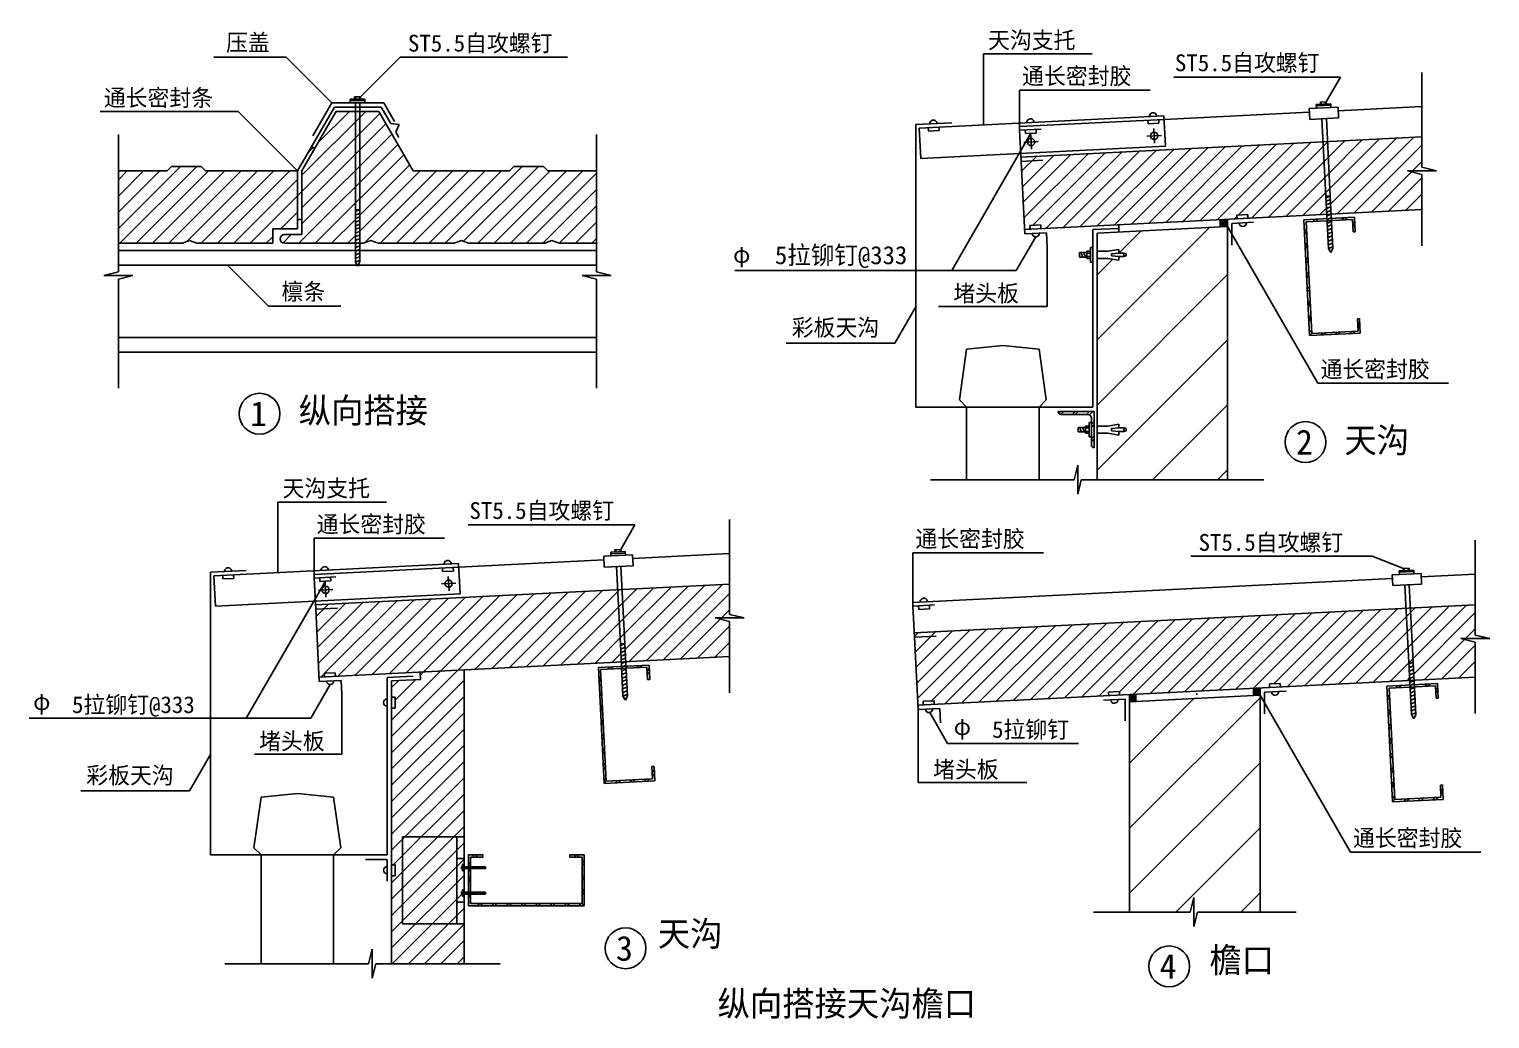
# Model space of a CAD drawing. Header units: metres. Extents: x -37 to 20118, y 1547 to 28864.
# Drawn here: x -37 to 20118, y 15211 to 28864 of the extents above; entities that cross this region are included whole.
import ezdxf

# ---------------------------------------------------------------- set-up
doc = ezdxf.new("R2010")
doc.units = ezdxf.units.M
for name, color, linetype in [('1', 2, 'Continuous'), ('2', 3, 'Continuous'), ('4', 5, 'Continuous'), ('5', 6, 'Continuous')]:
    doc.layers.add(name, color=color, linetype=linetype)
pattern_1 = [(45, (0, 0), (-112.2532, 112.2532), [])]
pattern_2 = [(45, (0, 0), (-449.013, 449.013), [])]

msp = doc.modelspace()

# ---------------------------------------------------------------- hatches: boundary and pattern name
at = {"layer": '5'}
h = msp.add_hatch(dxfattribs=at)
h.set_pattern_fill('_U', scale=50)
h.set_pattern_definition(pattern_1)
h.paths.add_polyline_path([(4463.14, 27729.99), (4199.54, 27729.99), (4081.17, 27524.99), (3726.08, 26909.99), (3726.08, 26369.99), (3726.08, 26029.99), (3486.08, 26029.99, 1), (3486.08, 25909.99), (4463.14, 25909.99), (4463.14, 26373.38)])
h.paths.add_polyline_path([(4523.14, 27729.99), (4463.14, 27729.99), (4463.14, 26373.38), (4523.14, 26373.38)])
h.paths.add_polyline_path([(4786.74, 27729.99), (4523.14, 27729.99), (4523.14, 26373.38), (4523.14, 25909.99), (4576.08, 25909.99), (4676.08, 25949.99), (4776.08, 25909.99), (5826.08, 25909.99), (5926.08, 25949.99), (6026.08, 25909.99), (7076.08, 25909.99), (7176.08, 25949.99), (7276.08, 25909.99), (7793.14, 25909.99), (7793.14, 26909.99), (7121.54, 26909.99), (7061.54, 26969.99), (6651.54, 26969.99), (6591.54, 26909.99), (5260.19, 26909.99)])
h = msp.add_hatch(dxfattribs=at)
h.set_pattern_fill('_U', scale=100)
h.set_pattern_definition([(45, (0, 0), (-224.5064, 224.5064), [])])
h.paths.add_polyline_path([(3726.08, 26909.99), (3903.63, 27217.49), (3858.39, 27243.61), (3665.76, 26909.99), (3665.76, 26369.99), (3665.76, 26239.99), (3726.08, 26239.99), (3726.08, 26369.99)])
h = msp.add_hatch(dxfattribs=at)
h.set_pattern_fill('_U', scale=50)
h.set_pattern_definition(pattern_1)
h.paths.add_polyline_path([(16627.65, 26298.2), (16777.46, 26305.7), (16779.96, 26255.76), (17868.18, 26310.17), (17855.7, 26559.86), (17818.24, 27308.92), (13647.98, 27100.41), (13650.98, 27040.48), (13697.92, 26101.66), (13773.42, 26105.43), (13770.91, 26155.5), (13920.72, 26162.99), (13923.23, 26112.92), (16630.15, 26248.27)])
h.paths.add_polyline_path([(17855.7, 26559.86), (17912.17, 26562.68), (17915.47, 26565.98), (17878.17, 27311.92), (17818.24, 27308.92)])
h.paths.add_polyline_path([(17915.62, 26562.85), (17928.11, 26313.17), (19180.81, 26375.8), (19180.81, 26859.16), (18980.81, 26909.16), (19380.81, 26909.16), (19180.81, 26959.16), (19180.81, 27377.05), (17878.17, 27311.92)])
h = msp.add_hatch(dxfattribs=at)
h.set_pattern_fill('_U', scale=50)
h.set_pattern_definition(pattern_1)
h.paths.add_polyline_path([(3326.08, 25909.99), (3326.08, 26109.99), (3665.76, 26109.99), (3665.76, 26369.99), (3665.76, 26909.99), (2394.74, 26909.99), (2334.74, 26969.99), (1924.74, 26969.99), (1864.74, 26909.99), (1193.14, 26909.99), (1193.14, 25909.99), (1710.19, 25909.99), (2076.08, 25909.99), (2176.08, 25949.99), (2276.08, 25909.99)])
h = msp.add_hatch(dxfattribs=at)
h.set_pattern_fill('AR-CONC', scale=20)
h.paths.add_polyline_path([(16397.92, 26136.53), (16397.92, 26236.66), (14997.92, 26166.66), (14997.92, 26066.53)])
h = msp.add_hatch(dxfattribs=at)
h.set_pattern_fill('U', scale=200)
h.set_pattern_definition(pattern_2)
h.paths.add_polyline_path([(16497.92, 26141.53), (14697.92, 26051.53), (14697.92, 25801.16), (14847.92, 25801.16), (14997.92, 25826.16), (14997.92, 25776.16), (15067.92, 25776.16), (15097.92, 25766.16), (15097.92, 25736.16), (15067.92, 25726.16), (14997.92, 25726.16), (14997.92, 25676.16), (14847.92, 25701.16), (14697.92, 25701.16), (14697.92, 23388.53), (14847.92, 23388.53), (14997.92, 23413.53), (14997.92, 23363.53), (15067.92, 23363.53), (15097.92, 23353.53), (15097.92, 23323.53), (15067.92, 23313.53), (14997.92, 23313.53), (14997.92, 23263.53), (14847.92, 23288.53), (14697.92, 23288.53), (14697.92, 22648.53), (15431.06, 22648.53), (16497.92, 22648.53)])
h = msp.add_hatch(dxfattribs=at)
h.set_pattern_fill('_U', scale=50)
h.set_pattern_definition(pattern_1)
h.paths.add_polyline_path([(8133.15, 20132.41), (8120.66, 20382.1), (8083.21, 21131.17), (3912.95, 20922.65), (3915.95, 20862.73), (3962.89, 19923.9), (4032.05, 19927.36), (4038.1, 19933.41), (4035.88, 19977.75), (4185.69, 19985.24), (4187.67, 19945.66), (4197.69, 19935.64)])
h.paths.add_polyline_path([(8120.66, 20382.1), (8177.14, 20384.92), (8180.43, 20388.22), (8143.14, 21134.16), (8083.21, 21131.17)])
h.paths.add_polyline_path([(8143.14, 21134.16), (8180.59, 20385.1), (8193.07, 20135.41), (9628.15, 20207.16), (9628.15, 20690.53), (9428.15, 20740.53), (9821.78, 20740.53), (9822.7, 20741.45), (9822.12, 20742.04), (9628.15, 20790.53), (9628.15, 21208.41)])
h = msp.add_hatch(dxfattribs=at)
h.set_pattern_fill('_U', scale=50)
h.set_pattern_definition(pattern_1)
h.paths.add_polyline_path([(17079.23, 19780.28), (17076.73, 19830.22), (17226.55, 19837.71), (17229.04, 19787.77), (19013.4, 19876.99), (19000.91, 20126.68), (18963.46, 20875.74), (12175.49, 20536.35), (12178.49, 20476.42), (12225.43, 19537.59), (12300.93, 19541.37), (12298.42, 19591.44), (12448.24, 19598.93), (12450.74, 19548.86), (14859.69, 19669.31), (14857.19, 19719.24), (15007.01, 19726.73), (15009.5, 19676.8)])
h.paths.add_polyline_path([(19060.84, 20129.68), (19073.32, 19879.99), (19917.66, 19922.2), (19917.66, 20405.57), (19717.66, 20455.57), (20117.66, 20455.57), (19917.66, 20505.57), (19917.66, 20923.45), (19023.38, 20878.74)])
h.paths.add_polyline_path([(19023.38, 20878.74), (18963.46, 20875.74), (19000.91, 20126.68), (19057.38, 20129.5), (19060.68, 20132.8)])
h = msp.add_hatch(dxfattribs=at)
h.set_pattern_fill('_U', scale=50)
h.set_pattern_definition(pattern_1)
h.paths.add_polyline_path([(5862.89, 17720.78), (5112.89, 17720.78), (5112.89, 16520.78), (5862.89, 16520.78)])
h.paths.add_polyline_path([(5962.89, 17720.78), (5862.89, 17720.78), (5862.89, 17420.78), (5962.89, 17420.78)])
h.paths.add_polyline_path([(5962.89, 17250.78), (5940.39, 17250.78), (5940.39, 17277.78), (5926.89, 17277.78), (5926.89, 17313.78), (5940.39, 17313.78), (5940.39, 17340.78), (5962.89, 17340.78), (5962.89, 17420.78), (5862.89, 17420.78), (5862.89, 16820.78), (5962.89, 16820.78), (5962.89, 16900.78), (5940.39, 16900.78), (5940.39, 16927.78), (5926.89, 16927.78), (5926.89, 16963.78), (5940.39, 16963.78), (5940.39, 16990.78), (5962.89, 16990.78)])
h.paths.add_polyline_path([(5962.89, 16820.78), (5862.89, 16820.78), (5862.89, 16520.78), (5962.89, 16520.78)])
h.paths.add_polyline_path([(5962.89, 16520.78), (5112.89, 16520.78), (5112.89, 17720.78), (5962.89, 17720.78), (5962.89, 20023.9), (5358.02, 19993.66), (5363.01, 19893.78), (4962.89, 19873.78), (4962.89, 19647.81), (5012.89, 19647.81), (5012.89, 19497.81), (4962.89, 19497.81), (4962.89, 17335.19), (5012.89, 17335.19), (5012.89, 17185.19), (4966.83, 17185.19), (4962.89, 17181.24), (4962.89, 15970.78), (5696.02, 15970.78), (5962.89, 15970.78)])
h = msp.add_hatch(dxfattribs=at)
h.set_pattern_fill('AR-CONC', scale=20)
h.paths.add_polyline_path([(16947, 19673.55), (16947, 19773.67), (15147, 19683.67), (15147, 19583.55)])
h = msp.add_hatch(dxfattribs=at)
h.set_pattern_fill('_U', scale=200)
h.set_pattern_definition(pattern_2)
h.paths.add_polyline_path([(16947, 19673.55), (15147, 19583.55), (15147, 16682), (15983.7, 16682), (16033.7, 16882), (16033.7, 16482), (16083.7, 16682), (16947, 16682)])

# ---------------------------------------------------------------- linework, layer by layer
for p, q in [((4463.14, 26373.38), (4463.14, 27849.99)), ((4523.14, 26373.38), (4523.14, 27849.99)), ((15624.51, 27619.76), (13629.51, 27520.01)), ((17855.7, 26559.86), (17802.26, 27628.52)), ((17915.62, 26562.85), (17862.19, 27631.52)), ((13629.51, 27469.95), (13929.13, 27484.93)), ((13650.98, 27040.48), (13629.51, 27469.95)), ((17912.17, 26562.68), (17915.47, 26565.98)), ((5889.48, 21442), (3894.47, 21342.25)), ((8120.66, 20382.1), (8067.23, 21450.77)), ((8180.59, 20385.1), (8127.16, 21453.76)), ((3894.47, 21292.19), (4194.1, 21307.17)), ((3915.95, 20862.73), (3894.47, 21292.19)), ((19000.91, 20126.68), (18947.48, 21195.34)), ((19060.84, 20129.68), (19007.4, 21198.34)), ((12157.02, 20905.88), (12456.64, 20920.87)), ((12178.49, 20476.42), (12157.02, 20905.88)), ((8177.14, 20384.92), (8180.43, 20388.22)), ((19057.38, 20129.5), (19060.68, 20132.8)), ((5112.89, 17720.78), (5962.89, 17720.78)), ((5112.89, 17720.78), (5112.89, 16520.78)), ((5862.89, 17720.78), (5862.89, 16520.78)), ((5862.89, 17420.78), (5962.89, 17420.78)), ((4962.89, 17181.24), (4966.83, 17185.19)), ((5862.89, 16820.78), (5962.89, 16820.78)), ((5112.89, 16520.78), (5962.89, 16520.78))]:
    msp.add_line(p, q)
at = {"layer": '1'}
for p, q in [((3876.51, 27394.99), (4139.22, 27849.99)), ((4139.22, 27849.99), (4856.02, 27849.99)), ((4856.02, 27849.99), (5004.59, 27592.67)), ((3665.76, 26909.99), (4173.86, 27789.99)), ((4199.54, 27729.99), (4081.17, 27524.99)), ((4173.86, 27789.99), (4821.38, 27789.99)), ((4199.54, 27729.99), (4786.74, 27729.99)), ((4786.74, 27729.99), (5260.19, 26909.99)), ((4821.38, 27789.99), (4952.63, 27562.67)), ((4952.63, 27562.67), (5068.46, 27548.72)), ((5068.46, 27548.72), (5022.63, 27441.43)), ((5022.63, 27441.43), (5063.88, 27369.99)), ((12197.92, 27548.55), (12692.3, 27573.27)), ((12197.92, 27548.55), (12197.92, 23648.53)), ((13647.98, 27100.41), (19180.81, 27377.05)), ((13650.98, 27040.48), (13950.6, 27055.46)), ((13650.98, 27040.48), (13700.92, 26041.73)), ((1193.14, 26909.99), (1864.74, 26909.99)), ((1924.74, 26969.99), (1864.74, 26909.99)), ((1924.74, 26969.99), (2334.74, 26969.99)), ((2394.74, 26909.99), (2334.74, 26969.99)), ((2394.74, 26909.99), (3665.76, 26909.99)), ((5260.19, 26909.99), (6591.54, 26909.99)), ((6651.54, 26969.99), (6591.54, 26909.99)), ((6651.54, 26969.99), (7061.54, 26969.99)), ((7061.54, 26969.99), (7121.54, 26909.99)), ((7121.54, 26909.99), (7793.14, 26909.99)), ((3665.76, 26369.99), (3665.76, 26109.99)), ((3726.08, 26369.99), (3726.08, 26029.99)), ((13697.92, 26101.66), (19180.81, 26375.8)), ((3326.08, 26109.99), (3326.08, 25909.99)), ((3326.08, 26109.99), (3665.76, 26109.99)), ((3486.08, 26029.99), (3726.08, 26029.99)), ((13700.92, 26041.73), (14000.54, 26056.71)), ((14000.54, 26056.71), (14010.53, 25856.96)), ((14637.92, 26098.59), (14997.92, 26116.59)), ((14637.92, 26098.59), (14637.92, 23648.53)), ((14697.92, 26051.53), (16497.92, 26141.53)), ((14697.92, 26051.53), (14697.92, 22648.53)), ((16497.92, 26141.53), (16497.92, 22648.53)), ((16557.92, 26184.58), (16857.92, 26199.58)), ((16557.92, 26184.58), (16557.92, 25884.21)), ((1193.14, 25909.99), (2076.08, 25909.99)), ((1710.19, 25909.99), (1193.14, 25909.99)), ((2076.08, 25909.99), (2176.08, 25949.99)), ((2176.08, 25949.99), (2276.08, 25909.99)), ((2276.08, 25909.99), (3326.08, 25909.99)), ((3486.08, 25909.99), (4576.08, 25909.99)), ((4576.08, 25909.99), (4676.08, 25949.99)), ((4676.08, 25949.99), (4776.08, 25909.99)), ((4776.08, 25909.99), (5826.08, 25909.99)), ((5826.08, 25909.99), (5926.08, 25949.99)), ((5926.08, 25949.99), (6026.08, 25909.99)), ((6026.08, 25909.99), (7076.08, 25909.99)), ((7076.08, 25909.99), (7176.08, 25949.99)), ((7176.08, 25949.99), (7276.08, 25909.99)), ((7276.08, 25909.99), (7793.14, 25909.99)), ((14637.92, 23648.53), (12197.92, 23648.53)), ((2462.89, 21370.8), (2957.27, 21395.52)), ((2462.89, 21370.8), (2462.89, 17470.78)), ((3912.95, 20922.65), (9628.15, 21208.41)), ((3915.95, 20862.73), (4215.57, 20877.71)), ((3915.95, 20862.73), (3965.88, 19863.98)), ((12175.49, 20536.35), (19917.66, 20923.45)), ((12178.49, 20476.42), (12478.11, 20491.4)), ((12178.49, 20476.42), (12228.43, 19477.67)), ((3962.89, 19923.9), (9628.15, 20207.16)), ((5962.89, 20023.9), (5962.89, 15970.78)), ((3965.88, 19863.98), (4265.51, 19878.96)), ((4265.51, 19878.96), (4275.5, 19679.21)), ((4902.89, 19920.84), (5262.89, 19938.84)), ((4902.89, 19920.84), (4902.89, 17470.78)), ((4962.89, 19873.78), (5363.01, 19893.78)), ((4962.89, 19873.78), (4962.89, 15970.78)), ((12225.43, 19537.59), (19917.66, 19922.2)), ((14787, 19605.6), (15087, 19620.6)), ((15087, 19620.6), (15087, 19320.22)), ((15147, 19583.55), (16947, 19673.55)), ((15147, 19583.55), (15147, 16682)), ((16947, 19673.55), (16947, 16682)), ((17007, 19716.6), (17307, 19731.6)), ((17007, 19716.6), (17007, 19416.22)), ((12228.43, 19477.67), (12528.05, 19492.65)), ((12528.05, 19492.65), (12538.04, 19292.9)), ((4902.89, 17470.78), (2462.89, 17470.78)), ((4902.89, 17410.78), (4602.89, 17410.78)), ((4902.89, 17410.78), (4902.89, 17110.78))]:
    msp.add_line(p, q, dxfattribs=at)
msp.add_arc((3486.08, 25969.99), 60, 90, 270, dxfattribs=at)
at = {"layer": '2'}
for p, q in [((3509.22, 28479.99), (2509.22, 28479.99)), ((4139.22, 27849.99), (3509.22, 28479.99)), ((4533.14, 27929.99), (5083.14, 28479.99)), ((5083.14, 28479.99), (7391.62, 28479.99)), ((13129.51, 27545.07), (13129.51, 28523.86)), ((13129.51, 28523.86), (14629.51, 28523.86)), ((19180.81, 28266.4), (19180.81, 26959.16)), ((15429.51, 28023.86), (13629.51, 28023.86)), ((13629.51, 27469.95), (13629.51, 28023.86)), ((18057.09, 28201.9), (15757.09, 28201.9)), ((17860.69, 27861.73), (18057.09, 28201.9)), ((4393.14, 27899.99), (4393.14, 27849.99)), ((4393.14, 27899.99), (4593.14, 27899.99)), ((4393.14, 27879.99), (4593.14, 27879.99)), ((4393.14, 27849.99), (4593.14, 27849.99)), ((4453.14, 27929.99), (4533.14, 27929.99)), ((4453.14, 27929.99), (4453.14, 27899.99)), ((4463.14, 27929.99), (4463.14, 27899.99)), ((4523.14, 27929.99), (4523.14, 27899.99)), ((4533.14, 27929.99), (4533.14, 27899.99)), ((4593.14, 27899.99), (4593.14, 27849.99)), ((17722.36, 27824.78), (17922.11, 27834.76)), ((17722.36, 27824.78), (17724.86, 27774.84)), ((17723.36, 27804.8), (17923.11, 27814.79)), ((17780.79, 27857.74), (17860.69, 27861.73)), ((17780.79, 27857.74), (17782.29, 27827.77)), ((17790.78, 27858.24), (17792.28, 27828.27)), ((17850.7, 27861.23), (17852.2, 27831.27)), ((17860.69, 27861.73), (17862.19, 27831.77)), ((17922.11, 27834.76), (17924.61, 27784.83)), ((942.01, 27729.99), (2845.76, 27729.99)), ((3665.76, 26909.99), (2845.76, 27729.99)), ((12245.36, 27500.86), (15622.02, 27669.7)), ((15549.61, 27615.86), (15552.11, 27565.92)), ((15622.02, 27669.7), (15642.99, 27250.22)), ((15624.51, 27619.76), (17627.48, 27719.91)), ((18024.49, 27789.82), (17624.99, 27769.85)), ((17632.48, 27620.03), (17624.99, 27769.85)), ((18031.98, 27640.01), (17632.48, 27620.03)), ((17724.86, 27774.84), (17924.61, 27784.83)), ((18031.98, 27640.01), (18024.49, 27789.82)), ((18026.98, 27739.88), (19180.81, 27797.57)), ((4081.17, 27524.99), (3726.08, 26909.99)), ((12245.36, 27500.86), (12266.33, 27081.39)), ((12369.16, 27506.9), (12371.66, 27456.96)), ((12371.66, 27456.96), (12521.47, 27464.45)), ((12518.98, 27514.39), (12521.47, 27464.45)), ((13785.24, 27427.74), (12692.2, 25534.59)), ((13707.84, 27473.93), (13710.33, 27423.99)), ((13710.33, 27423.99), (13860.15, 27431.48)), ((13857.65, 27481.42), (13860.15, 27431.48)), ((15399.8, 27608.37), (15402.3, 27558.43)), ((15402.3, 27558.43), (15552.11, 27565.92)), ((15480.69, 27492.42), (15490.68, 27292.67)), ((1193.14, 27409.99), (1193.14, 25517.14)), ((3903.63, 27217.49), (3858.39, 27243.61)), ((7793.14, 27409.99), (7793.14, 25517.14)), ((12266.33, 27081.39), (15642.99, 27250.22)), ((13687.92, 27302.93), (13887.67, 27312.92)), ((13782.8, 27407.8), (13792.79, 27208.05)), ((15385.81, 27387.55), (15585.56, 27397.54)), ((3665.76, 26369.99), (3665.76, 26909.99)), ((3726.08, 26369.99), (3726.08, 26909.99)), ((19180.81, 26859.16), (18980.81, 26909.16)), ((19380.81, 26909.16), (18980.81, 26909.16)), ((19380.81, 26909.16), (19180.81, 26959.16)), ((19180.81, 26859.16), (19180.81, 25875.18)), ((19180.81, 26859.16), (19180.81, 25875.18)), ((17915.62, 26562.85), (17855.7, 26559.86)), ((17855.7, 26559.86), (17891.65, 25840.76)), ((17856.7, 26539.88), (17915.62, 26562.85)), ((17859.19, 26489.94), (17918.12, 26512.92)), ((17861.69, 26440.01), (17920.62, 26462.98)), ((17864.19, 26390.07), (17923.11, 26413.04)), ((17915.62, 26562.85), (17951.58, 25843.75)), ((3665.76, 26239.99), (3726.08, 26239.99)), ((4463.14, 26373.38), (4463.14, 25653.38)), ((4523.14, 26373.38), (4463.14, 26373.38)), ((4463.14, 26353.38), (4523.14, 26373.38)), ((4463.14, 26303.38), (4523.14, 26323.38)), ((4463.14, 26253.38), (4523.14, 26273.38)), ((4463.14, 26203.38), (4523.14, 26223.38)), ((4523.14, 26373.38), (4523.14, 25653.38)), ((16397.92, 26136.53), (16397.92, 26236.66)), ((16497.92, 26141.53), (16497.92, 26241.66)), ((16777.46, 26305.7), (16627.65, 26298.2)), ((16630.15, 26248.27), (16627.65, 26298.2)), ((16779.96, 26255.76), (16777.46, 26305.7)), ((17866.68, 26340.13), (17925.61, 26363.1)), ((17869.18, 26290.19), (17928.11, 26313.17)), ((17871.68, 26240.26), (17930.6, 26263.23)), ((17874.17, 26190.32), (17933.1, 26213.29)), ((4463.14, 26153.38), (4523.14, 26173.38)), ((4463.14, 26103.38), (4523.14, 26123.38)), ((4463.14, 26053.38), (4523.14, 26073.38)), ((4463.14, 26003.38), (4523.14, 26023.38)), ((13920.72, 26162.99), (13770.91, 26155.5)), ((13773.41, 26105.57), (13770.91, 26155.5)), ((13923.22, 26113.06), (13920.72, 26162.99)), ((14997.92, 26166.66), (14997.92, 26066.53)), ((16497.92, 26141.53), (17746.78, 23978.51)), ((17876.67, 26140.38), (17935.6, 26163.35)), ((17879.17, 26090.44), (17938.09, 26113.41)), ((17881.66, 26040.51), (17940.59, 26063.48)), ((17884.16, 25990.57), (17943.09, 26013.54)), ((1193.14, 25809.99), (7793.14, 25809.99)), ((4463.14, 25953.38), (4523.14, 25973.38)), ((4463.14, 25903.38), (4523.14, 25923.38)), ((4463.14, 25853.38), (4523.14, 25873.38)), ((4463.14, 25803.38), (4523.14, 25823.38)), ((13851.79, 25999.39), (13583.44, 25534.59)), ((14010.53, 25856.96), (14010.53, 25039.51)), ((14607.92, 25801.16), (14557.92, 25801.16)), ((14557.92, 25801.16), (14557.92, 25701.16)), ((14607.92, 25851.16), (14607.92, 25651.16)), ((14637.92, 25851.16), (14607.92, 25851.16)), ((14637.92, 25851.16), (14637.92, 25651.16)), ((14697.92, 25801.16), (14697.92, 25701.16)), ((14697.92, 25801.16), (14847.92, 25801.16)), ((14697.92, 25801.16), (14697.92, 25701.16)), ((14847.92, 25801.16), (14997.92, 25826.16)), ((14997.92, 25826.16), (14997.92, 25776.16)), ((17886.66, 25940.63), (17945.59, 25963.6)), ((17889.16, 25890.69), (17948.08, 25913.66)), ((17891.65, 25840.76), (17950.58, 25863.73)), ((17891.65, 25840.76), (17924.61, 25782.33)), ((17915.19, 25799.02), (17935.4, 25806.9)), ((17924.61, 25782.33), (17951.58, 25843.75)), ((1193.14, 25609.99), (7793.14, 25609.99)), ((2699.3, 25609.99), (3264.54, 25044.74)), ((4463.14, 25753.38), (4523.14, 25773.38)), ((4463.14, 25703.38), (4523.14, 25723.38)), ((4463.14, 25653.38), (4523.14, 25673.38)), ((4463.14, 25653.38), (4493.14, 25593.38)), ((4484.57, 25610.53), (4505.14, 25617.38)), ((4493.14, 25593.38), (4523.14, 25653.38)), ((14457.92, 25781.16), (14457.92, 25721.16)), ((14557.92, 25781.16), (14457.92, 25781.16)), ((14557.92, 25721.16), (14457.92, 25721.16)), ((14497.92, 25721.16), (14477.92, 25781.16)), ((14537.92, 25721.16), (14517.92, 25781.16)), ((14607.92, 25776.16), (14557.92, 25776.16)), ((14607.92, 25726.16), (14557.92, 25726.16)), ((14607.92, 25701.16), (14557.92, 25701.16)), ((14637.92, 25651.16), (14607.92, 25651.16)), ((14697.92, 25701.16), (14847.92, 25701.16)), ((14847.92, 25701.16), (14997.92, 25676.16)), ((14897.92, 25766.16), (14997.92, 25776.16)), ((14897.92, 25766.16), (14897.92, 25736.16)), ((14897.92, 25736.16), (14997.92, 25726.16)), ((14997.92, 25776.16), (15067.92, 25776.16)), ((14997.92, 25726.16), (15067.92, 25726.16)), ((14997.92, 25726.16), (14997.92, 25676.16)), ((15067.92, 25776.16), (15097.92, 25766.16)), ((15067.92, 25776.16), (15067.92, 25726.16)), ((15067.92, 25726.16), (15097.92, 25736.16)), ((15097.92, 25766.16), (15097.92, 25736.16)), ((993.14, 25467.14), (1193.14, 25517.14)), ((993.14, 25467.14), (1393.14, 25467.14)), ((1193.14, 25417.14), (1393.14, 25467.14)), ((1193.14, 25417.14), (1193.14, 23909.99)), ((1193.14, 25417.14), (1193.14, 24433.15)), ((7993.14, 25467.14), (7593.14, 25467.14)), ((7793.14, 25417.14), (7593.14, 25467.14)), ((7993.14, 25467.14), (7793.14, 25517.14)), ((7793.14, 25417.14), (7793.14, 23909.99)), ((7793.14, 25417.14), (7793.14, 24433.15)), ((13583.44, 25534.59), (9697.92, 25534.59)), ((3264.54, 25044.74), (4264.54, 25044.74)), ((12197.92, 25034.59), (11909.24, 24534.59)), ((14010.53, 25039.51), (12510.53, 25039.51)), ((1193.14, 24609.99), (7793.14, 24609.99)), ((1193.14, 24409.99), (7793.14, 24409.99)), ((11909.24, 24534.59), (10409.24, 24534.59)), ((12797.92, 23748.53), (12897.92, 24448.53)), ((12897.92, 24448.53), (13397.92, 24498.53)), ((13397.92, 24498.53), (13897.92, 24448.53)), ((13897.92, 24448.53), (13997.92, 23748.53)), ((19546.78, 23978.51), (17746.78, 23978.51)), ((12897.92, 23648.53), (12797.92, 23748.53)), ((12897.92, 23648.53), (12897.92, 22648.53)), ((13997.92, 23748.53), (13897.92, 23648.53)), ((13897.92, 23648.53), (13897.92, 22648.53)), ((14589.85, 23388.53), (14539.85, 23388.53)), ((14539.85, 23388.53), (14539.85, 23288.53)), ((14589.85, 23438.53), (14589.85, 23238.53)), ((14619.85, 23438.53), (14589.85, 23438.53)), ((14619.85, 23438.53), (14619.85, 23238.53)), ((14697.92, 23388.53), (14697.92, 23288.53)), ((14697.92, 23388.53), (14847.92, 23388.53)), ((14697.92, 23388.53), (14697.92, 23288.53)), ((14847.92, 23388.53), (14997.92, 23413.53)), ((14997.92, 23413.53), (14997.92, 23363.53)), ((14439.85, 23368.53), (14439.85, 23308.53)), ((14539.85, 23368.53), (14439.85, 23368.53)), ((14539.85, 23308.53), (14439.85, 23308.53)), ((14479.85, 23308.53), (14459.85, 23368.53)), ((14519.85, 23308.53), (14499.85, 23368.53)), ((14589.85, 23363.53), (14539.85, 23363.53)), ((14589.85, 23313.53), (14539.85, 23313.53)), ((14589.85, 23288.53), (14539.85, 23288.53)), ((14619.85, 23238.53), (14589.85, 23238.53)), ((14697.92, 23288.53), (14847.92, 23288.53)), ((14847.92, 23288.53), (14997.92, 23263.53)), ((14897.92, 23353.53), (14997.92, 23363.53)), ((14897.92, 23353.53), (14897.92, 23323.53)), ((14897.92, 23323.53), (14997.92, 23313.53)), ((14997.92, 23363.53), (15067.92, 23363.53)), ((14997.92, 23313.53), (15067.92, 23313.53)), ((14997.92, 23313.53), (14997.92, 23263.53)), ((15067.92, 23363.53), (15097.92, 23353.53)), ((15067.92, 23363.53), (15067.92, 23313.53)), ((15067.92, 23313.53), (15097.92, 23323.53)), ((15097.92, 23353.53), (15097.92, 23323.53)), ((14431.08, 22848.53), (14381.08, 22648.53)), ((14431.08, 22848.53), (14431.08, 22448.53)), ((12397.92, 22648.53), (14381.08, 22648.53)), ((14481.08, 22648.53), (14431.08, 22448.53)), ((14481.08, 22648.53), (15431.06, 22648.53)), ((14481.08, 22648.53), (16997.92, 22648.53)), ((3394.47, 21367.32), (3394.47, 22339.89)), ((3394.47, 22339.89), (4894.47, 22339.89)), ((8322.06, 22024.14), (6022.06, 22024.14)), ((8125.66, 21683.98), (8322.06, 22024.14)), ((9628.15, 22097.77), (9628.15, 20790.53)), ((3894.47, 21292.19), (3894.47, 21839.89)), ((5694.47, 21839.89), (3894.47, 21839.89)), ((19917.66, 21812.81), (19917.66, 20505.57)), ((8289.45, 21612.06), (7889.95, 21592.09)), ((7897.44, 21442.28), (7889.95, 21592.09)), ((7987.33, 21647.02), (8187.08, 21657.01)), ((7987.33, 21647.02), (7989.83, 21597.08)), ((7988.33, 21627.05), (8188.08, 21637.03)), ((7989.83, 21597.08), (8189.58, 21607.07)), ((8045.76, 21679.98), (8125.66, 21683.98)), ((8045.76, 21679.98), (8047.26, 21650.02)), ((8055.75, 21680.48), (8057.24, 21650.52)), ((8115.67, 21683.48), (8117.17, 21653.51)), ((8125.66, 21683.98), (8127.16, 21654.01)), ((8187.08, 21657.01), (8189.58, 21607.07)), ((8296.94, 21462.25), (8289.45, 21612.06)), ((8291.95, 21562.13), (9628.15, 21628.94)), ((13957.02, 21637.84), (12157.02, 21637.84)), ((12157.02, 20905.88), (12157.02, 21637.84)), ((15993.07, 21591.96), (18493.07, 21591.96)), ((18926, 21424.56), (18493.07, 21591.96)), ((2510.33, 21323.11), (5886.98, 21491.94)), ((5664.77, 21430.61), (5667.27, 21380.67)), ((5667.27, 21380.67), (5817.08, 21388.16)), ((5814.58, 21438.1), (5817.08, 21388.16)), ((5886.98, 21491.94), (5907.96, 21072.47)), ((5889.48, 21442), (7892.45, 21542.15)), ((8296.94, 21462.25), (7897.44, 21442.28)), ((18867.58, 21391.6), (19067.33, 21401.59)), ((18867.58, 21391.6), (18870.07, 21341.66)), ((18868.58, 21371.62), (19068.33, 21381.61)), ((18926, 21424.56), (19005.9, 21428.55)), ((18926, 21424.56), (18927.5, 21394.6)), ((18935.99, 21425.06), (18937.49, 21395.09)), ((18995.92, 21428.05), (18997.41, 21398.09)), ((19005.9, 21428.55), (19007.4, 21398.59)), ((19067.33, 21401.59), (19069.82, 21351.65)), ((2510.33, 21323.11), (2531.3, 20903.63)), ((2634.13, 21329.14), (2636.63, 21279.2)), ((2636.63, 21279.2), (2786.44, 21286.69)), ((2783.94, 21336.63), (2786.44, 21286.69)), ((4050.21, 21249.98), (2957.16, 19356.83)), ((3972.8, 21296.17), (3975.3, 21246.24)), ((3975.3, 21246.24), (4125.11, 21253.73)), ((4047.78, 21229.77), (4057.77, 21030.02)), ((4122.62, 21303.66), (4125.11, 21253.73)), ((5650.78, 21209.79), (5850.53, 21219.78)), ((5745.66, 21314.66), (5755.65, 21114.91)), ((12154.52, 20955.82), (18772.7, 21286.73)), ((19169.7, 21356.64), (18770.2, 21336.67)), ((18777.69, 21186.86), (18770.2, 21336.67)), ((19177.19, 21206.83), (18777.69, 21186.86)), ((18870.07, 21341.66), (19069.82, 21351.65)), ((19177.19, 21206.83), (19169.7, 21356.64)), ((19172.2, 21306.71), (19917.66, 21343.98)), ((2531.3, 20903.63), (5907.96, 21072.47)), ((3952.9, 21124.9), (4152.65, 21134.89)), ((9828.15, 20740.53), (9628.15, 20790.53)), ((12235.35, 20909.87), (12237.84, 20859.93)), ((12237.84, 20859.93), (12387.66, 20867.42)), ((12385.16, 20917.36), (12387.66, 20867.42)), ((9828.15, 20740.53), (9428.15, 20740.53)), ((9628.15, 20690.53), (9428.15, 20740.53)), ((9628.15, 20690.53), (9628.15, 19706.54)), ((9628.15, 20690.53), (9628.15, 19706.54)), ((8180.59, 20385.1), (8120.66, 20382.1)), ((8120.66, 20382.1), (8156.62, 19663)), ((8121.66, 20362.13), (8180.59, 20385.1)), ((8180.59, 20385.1), (8216.54, 19666)), ((20117.66, 20455.57), (19717.66, 20455.57)), ((19917.66, 20405.57), (19717.66, 20455.57)), ((20117.66, 20455.57), (19917.66, 20505.57)), ((19917.66, 20405.57), (19917.66, 19421.58)), ((19917.66, 20405.57), (19917.66, 19421.58)), ((8124.16, 20312.19), (8183.09, 20335.16)), ((8126.66, 20262.25), (8185.58, 20285.22)), ((8129.15, 20212.31), (8188.08, 20235.28)), ((8131.65, 20162.38), (8190.58, 20185.35)), ((4185.69, 19985.24), (4035.88, 19977.75)), ((4038.38, 19927.81), (4035.88, 19977.75)), ((4188.19, 19935.3), (4185.69, 19985.24)), ((5363.01, 19893.78), (5358.02, 19993.66)), ((8134.15, 20112.44), (8193.07, 20135.41)), ((8136.64, 20062.5), (8195.57, 20085.47)), ((8139.14, 20012.56), (8198.07, 20035.53)), ((8141.64, 19962.63), (8200.56, 19985.6)), ((19060.84, 20129.68), (19000.91, 20126.68)), ((19000.91, 20126.68), (19036.87, 19407.58)), ((19001.91, 20106.7), (19060.84, 20129.68)), ((19004.41, 20056.77), (19063.33, 20079.74)), ((19006.9, 20006.83), (19065.83, 20029.8)), ((19009.4, 19956.89), (19068.33, 19979.86)), ((19060.84, 20129.68), (19096.79, 19410.57)), ((4116.76, 19821.63), (3848.4, 19356.83)), ((8144.13, 19912.69), (8203.06, 19935.66)), ((8146.63, 19862.75), (8205.56, 19885.72)), ((8149.13, 19812.81), (8208.06, 19835.78)), ((8151.63, 19762.87), (8210.55, 19785.85)), ((16947, 19673.55), (16947, 19773.67)), ((17226.55, 19837.71), (17076.73, 19830.22)), ((17079.23, 19780.28), (17076.73, 19830.22)), ((17229.04, 19787.77), (17226.55, 19837.71)), ((19011.9, 19906.95), (19070.82, 19929.93)), ((19014.39, 19857.02), (19073.32, 19879.99)), ((19016.89, 19807.08), (19075.82, 19830.05)), ((19019.39, 19757.14), (19078.31, 19780.11)), ((4275.5, 19679.21), (4275.5, 18861.76)), ((4962.89, 19647.81), (5012.89, 19647.81)), ((5012.89, 19497.81), (5012.89, 19647.81)), ((8154.12, 19712.94), (8213.05, 19735.91)), ((8156.62, 19663), (8215.55, 19685.97)), ((8156.62, 19663), (8189.58, 19604.57)), ((8180.16, 19621.27), (8200.36, 19629.14)), ((8189.58, 19604.57), (8216.54, 19666)), ((12448.24, 19598.93), (12298.42, 19591.44)), ((12300.92, 19541.5), (12298.42, 19591.44)), ((12450.73, 19548.99), (12448.24, 19598.93)), ((15007.01, 19726.73), (14857.19, 19719.24)), ((14859.69, 19669.31), (14857.19, 19719.24)), ((15009.5, 19676.8), (15007.01, 19726.73)), ((15147, 19583.55), (15147, 19683.67)), ((16947, 19673.55), (18195.86, 17510.53)), ((19021.88, 19707.2), (19080.81, 19730.17)), ((19024.38, 19657.27), (19083.31, 19680.24)), ((19026.88, 19607.33), (19085.8, 19630.3)), ((19029.38, 19557.39), (19088.3, 19580.36)), ((3848.4, 19356.83), (-37.11, 19356.83)), ((4962.89, 19497.81), (5012.89, 19497.81)), ((12230.42, 19477.77), (12230.42, 18470.53)), ((12390.32, 19436.66), (12636.39, 19010.48)), ((19031.87, 19507.45), (19090.8, 19530.42)), ((19034.37, 19457.52), (19093.3, 19480.49)), ((19036.87, 19407.58), (19095.79, 19430.55)), ((19036.87, 19407.58), (19069.82, 19349.15)), ((19060.41, 19365.84), (19080.61, 19373.72)), ((19069.82, 19349.15), (19096.79, 19410.57)), ((12636.39, 19010.48), (14443.45, 19010.48)), ((2462.89, 18856.83), (2174.2, 18356.83)), ((4275.5, 18861.76), (3071.4, 18861.76)), ((2174.2, 18356.83), (674.2, 18356.83)), ((13730.42, 18470.53), (12230.42, 18470.53)), ((3062.89, 17570.78), (3162.89, 18270.78)), ((3162.89, 18270.78), (3662.89, 18320.78)), ((3662.89, 18320.78), (4162.89, 18270.78)), ((4162.89, 18270.78), (4262.89, 17570.78)), ((3162.89, 17470.78), (3062.89, 17570.78)), ((4262.89, 17570.78), (4162.89, 17470.78)), ((3162.89, 17470.78), (3162.89, 15970.78)), ((4162.89, 17470.78), (4162.89, 15970.78)), ((4962.89, 17335.19), (5012.89, 17335.19)), ((5012.89, 17185.19), (5012.89, 17335.19)), ((5940.39, 17340.78), (5962.89, 17340.78)), ((5940.39, 17250.78), (5940.39, 17340.78)), ((5949.39, 17250.78), (5949.39, 17340.78)), ((5962.89, 17250.78), (5962.89, 17340.78)), ((19995.86, 17510.53), (18195.86, 17510.53)), ((4962.89, 17185.19), (5012.89, 17185.19)), ((5926.89, 17313.78), (5940.39, 17313.78)), ((5926.89, 17277.78), (5926.89, 17313.78)), ((5926.89, 17309.28), (5940.39, 17309.28)), ((5926.89, 17282.28), (5940.39, 17282.28)), ((5926.89, 17277.78), (5940.39, 17277.78)), ((5940.39, 17250.78), (5962.89, 17250.78)), ((5962.89, 17309.28), (6255.39, 17309.28)), ((5962.89, 17282.28), (6255.39, 17282.28)), ((6142.55, 17282.28), (6142.55, 17309.28)), ((6142.55, 17309.28), (6262.89, 17289.03)), ((6270.39, 17295.78), (6255.39, 17309.28)), ((6255.39, 17282.28), (6270.39, 17295.78)), ((5926.89, 16963.78), (5940.39, 16963.78)), ((5926.89, 16927.78), (5926.89, 16963.78)), ((5926.89, 16959.28), (5940.39, 16959.28)), ((5926.89, 16932.28), (5940.39, 16932.28)), ((5940.39, 16990.78), (5962.89, 16990.78)), ((5940.39, 16900.78), (5940.39, 16990.78)), ((5949.39, 16900.78), (5949.39, 16990.78)), ((5962.89, 16900.78), (5962.89, 16990.78)), ((5962.89, 16959.28), (6255.39, 16959.28)), ((5962.89, 16932.28), (6255.39, 16932.28)), ((6142.55, 16959.28), (6262.89, 16939.03)), ((6142.55, 16932.28), (6142.55, 16959.28)), ((6270.39, 16945.78), (6255.39, 16959.28)), ((6255.39, 16932.28), (6270.39, 16945.78)), ((5926.89, 16927.78), (5940.39, 16927.78)), ((5940.39, 16900.78), (5962.89, 16900.78)), ((16033.7, 16882), (15983.7, 16682)), ((16033.7, 16882), (16033.7, 16482)), ((14647, 16682), (15983.7, 16682)), ((16083.7, 16682), (16033.7, 16482)), ((16083.7, 16682), (17447, 16682)), ((16083.7, 16682), (17033.68, 16682)), ((4696.05, 16170.78), (4646.05, 15970.78)), ((4696.05, 16170.78), (4696.05, 15770.78)), ((2662.89, 15970.78), (4646.05, 15970.78)), ((4746.05, 15970.78), (4696.05, 15770.78)), ((4746.05, 15970.78), (6462.89, 15970.78)), ((4746.05, 15970.78), (5696.02, 15970.78))]:
    msp.add_line(p, q, dxfattribs=at)
for centre in [(15485.69, 27392.54), (13787.79, 27307.92), (4052.77, 21129.89), (5750.65, 21214.79)]:
    msp.add_circle(centre, 50, dxfattribs=at)
for centre, start, end in [((13777.75, 27577.55), 2.86, 182.86), ((15472.21, 27662.05), 2.86, 182.86), ((12441.57, 27560.58), 2.86, 182.86), ((13851.31, 26049.39), 182.86, 2.86), ((16708.05, 26192.11), 182.86, 2.86), ((2706.54, 21382.82), 2.86, 182.86), ((4042.72, 21399.79), 2.86, 182.86), ((5737.18, 21484.29), 2.86, 182.86), ((12307.76, 20963.55), 2.86, 182.86), ((4116.28, 19871.63), 182.86, 2.86), ((4902.89, 19572.81), 90, 270), ((14937.59, 19613.26), 182.86, 2.86), ((17157.13, 19724.13), 182.86, 2.86), ((12378.82, 19485.32), 182.86, 2.86), ((4902.89, 17260.19), 90, 270)]:
    msp.add_arc(centre, 50, start, end, dxfattribs=at)
for points in [[(16397.92, 26136.53), (16397.92, 26236.66), (16497.92, 26141.53), (16492.93, 26241.41)], [(16847, 19668.55), (16847, 19768.67), (16947, 19673.55), (16942.01, 19773.42)], [(15147, 19583.55), (15147, 19683.67), (15247, 19588.55), (15242.01, 19688.42)]]:
    msp.add_solid(points, dxfattribs=at)
at = {"layer": '4'}
for centre in [(3141.64, 23559.49), (17574.8, 23167.73), (8191.91, 16183.03), (15693.75, 15934.23)]:
    msp.add_circle(centre, 281.79, dxfattribs=at)
at = {"layer": '5'}
for p, q in [((17551.58, 26234.26), (18250.7, 26269.22)), ((17551.58, 26234.26), (17631.48, 24636.26)), ((17583.04, 26205.8), (18222.24, 26237.76)), ((17583.04, 26205.8), (17659.94, 24667.72)), ((17676.98, 26210.5), (17705.45, 26241.96)), ((17719.36, 26212.62), (17747.82, 26244.08)), ((18076.48, 26230.47), (18104.95, 26261.93)), ((18118.86, 26232.59), (18147.32, 26264.05)), ((18222.24, 26237.76), (18230.73, 26067.97)), ((18224.94, 26183.76), (18253.4, 26215.23)), ((18250.7, 26269.22), (18260.69, 26069.47)), ((17559.27, 26080.39), (17587.74, 26111.85)), ((17561.39, 26038.02), (17589.85, 26069.48)), ((18227.06, 26141.39), (18255.52, 26172.85)), ((18230.73, 26067.97), (18260.69, 26069.47)), ((17569.26, 25880.64), (17597.72, 25912.1)), ((17571.38, 25838.27), (17599.84, 25869.73)), ((17579.25, 25680.89), (17607.71, 25712.35)), ((17581.36, 25638.52), (17609.83, 25669.98)), ((17589.23, 25481.14), (17617.7, 25512.6)), ((17591.35, 25438.77), (17619.82, 25470.23)), ((17599.22, 25281.39), (17627.69, 25312.85)), ((17601.34, 25239.02), (17629.8, 25270.48)), ((17609.21, 25081.64), (17637.67, 25113.1)), ((17611.33, 25039.27), (17639.79, 25070.73)), ((17619.2, 24881.89), (17647.66, 24913.35)), ((17621.31, 24839.52), (17649.78, 24870.98)), ((18290.65, 24869.47), (18320.62, 24870.97)), ((18290.65, 24869.47), (18299.14, 24699.68)), ((18294.85, 24785.51), (18323.32, 24816.97)), ((18320.62, 24870.97), (18330.6, 24671.22)), ((17629.18, 24682.14), (17657.65, 24713.6)), ((17631.3, 24639.77), (17659.77, 24671.23)), ((17631.48, 24636.26), (18330.6, 24671.22)), ((17659.94, 24667.72), (18299.14, 24699.68)), ((17785.35, 24643.95), (17813.81, 24675.41)), ((17827.72, 24646.07), (17856.19, 24677.53)), ((17985.1, 24653.94), (18013.56, 24685.4)), ((18027.47, 24656.06), (18055.94, 24687.52)), ((18184.85, 24663.93), (18213.31, 24695.39)), ((18227.22, 24666.05), (18255.69, 24697.51)), ((18296.97, 24743.14), (18325.43, 24774.6)), ((14659.85, 23588.53), (14159.85, 23588.53)), ((14169.66, 23562.7), (14195.49, 23588.53)), ((14197.96, 23548.58), (14237.92, 23588.53)), ((14355.49, 23548.53), (14395.49, 23588.53)), ((14397.92, 23548.53), (14437.92, 23588.53)), ((14555.49, 23548.53), (14595.49, 23588.53)), ((14592.5, 23543.11), (14637.92, 23588.53)), ((14659.85, 23088.53), (14659.85, 23588.53)), ((14569.85, 23548.53), (14199.85, 23548.53)), ((14619.85, 23128.53), (14619.85, 23498.53)), ((14619.85, 23412.89), (14659.85, 23452.89)), ((14619.85, 23370.46), (14659.85, 23410.46)), ((14619.85, 23212.89), (14659.85, 23252.89)), ((14619.85, 23170.46), (14659.85, 23210.46)), ((7816.54, 20056.51), (8515.67, 20091.46)), ((7816.54, 20056.51), (7896.44, 18458.5)), ((7848, 20028.04), (8487.21, 20060)), ((7848, 20028.04), (7924.91, 18489.97)), ((7941.95, 20032.74), (7970.41, 20064.2)), ((7984.32, 20034.86), (8012.79, 20066.32)), ((8341.45, 20052.72), (8369.92, 20084.18)), ((8383.82, 20054.83), (8412.29, 20086.3)), ((8487.21, 20060), (8495.7, 19890.22)), ((8489.91, 20006.01), (8518.37, 20037.47)), ((8492.02, 19963.64), (8520.49, 19995.1)), ((8515.67, 20091.46), (8525.66, 19891.71)), ((7824.24, 19902.64), (7852.7, 19934.1)), ((7826.36, 19860.26), (7854.82, 19891.73)), ((8495.7, 19890.22), (8525.66, 19891.71)), ((18696.79, 19801.09), (19395.92, 19836.04)), ((18696.79, 19801.09), (18776.69, 18203.08)), ((18728.25, 19772.62), (19367.45, 19804.58)), ((18728.25, 19772.62), (18805.16, 18234.54)), ((18822.2, 19777.32), (18850.66, 19808.78)), ((18864.57, 19779.44), (18893.03, 19810.9)), ((19221.7, 19797.29), (19250.16, 19828.75)), ((19264.07, 19799.41), (19292.53, 19830.87)), ((19367.45, 19804.58), (19375.94, 19634.79)), ((19370.15, 19750.59), (19398.62, 19782.05)), ((19395.92, 19836.04), (19405.9, 19636.29)), ((7834.23, 19702.89), (7862.69, 19734.35)), ((7836.34, 19660.51), (7864.81, 19691.97)), ((18704.48, 19647.22), (18732.95, 19678.68)), ((18706.6, 19604.84), (18735.07, 19636.3)), ((19372.27, 19708.21), (19400.74, 19739.67)), ((19375.94, 19634.79), (19405.9, 19636.29)), ((7844.21, 19503.14), (7872.68, 19534.6)), ((7846.33, 19460.76), (7874.8, 19492.22)), ((18714.47, 19447.47), (18742.94, 19478.93)), ((18716.59, 19405.09), (18745.05, 19436.55)), ((7854.2, 19303.39), (7882.66, 19334.85)), ((7856.32, 19261.01), (7884.78, 19292.47)), ((18724.46, 19247.72), (18752.92, 19279.18)), ((18726.58, 19205.34), (18755.04, 19236.8)), ((7864.19, 19103.64), (7892.65, 19135.1)), ((7866.31, 19061.26), (7894.77, 19092.72)), ((18734.45, 19047.96), (18762.91, 19079.43)), ((18736.57, 19005.59), (18765.03, 19037.05)), ((7874.18, 18903.89), (7902.64, 18935.35)), ((7876.29, 18861.51), (7904.76, 18892.97)), ((18744.43, 18848.21), (18772.9, 18879.67)), ((18746.55, 18805.84), (18775.02, 18837.3)), ((7884.16, 18704.14), (7912.63, 18735.6)), ((7886.28, 18661.76), (7914.75, 18693.22)), ((8555.62, 18691.71), (8585.58, 18693.21)), ((8555.62, 18691.71), (8564.11, 18521.93)), ((8559.82, 18607.76), (8588.28, 18639.22)), ((8561.94, 18565.38), (8590.4, 18596.84)), ((8585.58, 18693.21), (8595.57, 18493.46)), ((18754.42, 18648.46), (18782.89, 18679.92)), ((18756.54, 18606.09), (18785, 18637.55)), ((7894.15, 18504.38), (7922.61, 18535.85)), ((7896.27, 18462.01), (7924.73, 18493.47)), ((7896.44, 18458.5), (8595.57, 18493.46)), ((7924.91, 18489.97), (8564.11, 18521.93)), ((8050.31, 18466.2), (8078.78, 18497.66)), ((8092.69, 18468.32), (8121.15, 18499.78)), ((8250.06, 18476.19), (8278.53, 18507.65)), ((8292.44, 18478.3), (8320.9, 18509.76)), ((8449.82, 18486.17), (8478.28, 18517.63)), ((8492.19, 18488.29), (8520.65, 18519.75)), ((18764.41, 18448.71), (18792.87, 18480.17)), ((18766.53, 18406.34), (18794.99, 18437.8)), ((19435.87, 18436.29), (19465.83, 18437.79)), ((19435.87, 18436.29), (19444.36, 18266.5)), ((19440.07, 18352.33), (19468.53, 18383.79)), ((19442.18, 18309.96), (19470.65, 18341.42)), ((19465.83, 18437.79), (19475.82, 18238.04)), ((18774.4, 18248.96), (18802.86, 18280.42)), ((18776.52, 18206.59), (18804.98, 18238.05)), ((18776.69, 18203.08), (19475.82, 18238.04)), ((18805.16, 18234.54), (19444.36, 18266.5)), ((18930.56, 18210.78), (18959.03, 18242.24)), ((18972.93, 18212.89), (19001.4, 18244.36)), ((19130.31, 18220.76), (19158.78, 18252.22)), ((19172.68, 18222.88), (19201.15, 18254.34)), ((19330.06, 18230.75), (19358.53, 18262.21)), ((19372.44, 18232.87), (19400.9, 18264.33)), ((6022.89, 17470.78), (6222.89, 17470.78)), ((6022.89, 16770.78), (6022.89, 17470.78)), ((6052.89, 17337.27), (6022.89, 17367.27)), ((6052.89, 17440.78), (6222.89, 17440.78)), ((6052.89, 16800.78), (6052.89, 17440.78)), ((6106.95, 17440.78), (6076.95, 17470.78)), ((6149.38, 17440.78), (6119.38, 17470.78)), ((6222.89, 17440.78), (6222.89, 17470.78)), ((7422.89, 17470.78), (7622.89, 17470.78)), ((7422.89, 17440.78), (7422.89, 17470.78)), ((7422.89, 17440.78), (7592.89, 17440.78)), ((7506.95, 17440.78), (7476.95, 17470.78)), ((7549.38, 17440.78), (7519.38, 17470.78)), ((7592.89, 16800.78), (7592.89, 17440.78)), ((7622.89, 17367.27), (7592.89, 17397.27)), ((7622.89, 17324.84), (7592.89, 17354.84)), ((7622.89, 16770.78), (7622.89, 17470.78)), ((5985.39, 17282.28), (5976.39, 17309.28)), ((6007.89, 17282.28), (5998.89, 17309.28)), ((6030.39, 17282.28), (6021.39, 17309.28)), ((6052.89, 17294.84), (6022.89, 17324.84)), ((6052.89, 17287.27), (6022.89, 17317.27)), ((6052.89, 17244.84), (6022.89, 17274.84)), ((6052.89, 17137.27), (6022.89, 17167.27)), ((6052.89, 17282.28), (6043.89, 17309.28)), ((6075.39, 17282.28), (6066.39, 17309.28)), ((6097.89, 17282.28), (6088.89, 17309.28)), ((6120.39, 17282.28), (6111.39, 17309.28)), ((6142.89, 17282.28), (6133.89, 17309.28)), ((7622.89, 17167.27), (7592.89, 17197.27)), ((7622.89, 17124.84), (7592.89, 17154.84)), ((5985.39, 16932.28), (5976.39, 16959.28)), ((6007.89, 16932.28), (5998.89, 16959.28)), ((6030.39, 16932.28), (6021.39, 16959.28)), ((6052.89, 17094.84), (6022.89, 17124.84)), ((6052.89, 16937.27), (6022.89, 16967.27)), ((6052.89, 16932.28), (6043.89, 16959.28)), ((6075.39, 16932.28), (6066.39, 16959.28)), ((6097.89, 16932.28), (6088.89, 16959.28)), ((6120.39, 16932.28), (6111.39, 16959.28)), ((6142.89, 16932.28), (6133.89, 16959.28)), ((7622.89, 16967.27), (7592.89, 16997.27)), ((7622.89, 16924.84), (7592.89, 16954.84)), ((6052.89, 16894.84), (6022.89, 16924.84)), ((6022.89, 16770.78), (7622.89, 16770.78)), ((6052.89, 16800.78), (7592.89, 16800.78)), ((6176.95, 16770.78), (6146.95, 16800.78)), ((6219.38, 16770.78), (6189.38, 16800.78)), ((6376.95, 16770.78), (6346.95, 16800.78)), ((6419.38, 16770.78), (6389.38, 16800.78)), ((6576.95, 16770.78), (6546.95, 16800.78)), ((6619.38, 16770.78), (6589.38, 16800.78)), ((6776.95, 16770.78), (6746.95, 16800.78)), ((6819.38, 16770.78), (6789.38, 16800.78)), ((6976.95, 16770.78), (6946.95, 16800.78)), ((7019.38, 16770.78), (6989.38, 16800.78)), ((7176.95, 16770.78), (7146.95, 16800.78)), ((7219.38, 16770.78), (7189.38, 16800.78)), ((7376.95, 16770.78), (7346.95, 16800.78)), ((7419.38, 16770.78), (7389.38, 16800.78)), ((7576.95, 16770.78), (7546.95, 16800.78)), ((7619.38, 16770.78), (7589.38, 16800.78))]:
    msp.add_line(p, q, dxfattribs=at)
for centre, radius, start, end in [((14199.85, 23588.53), 40, 180, 270), ((14569.85, 23498.53), 50, 0, 90), ((14659.85, 23128.53), 40, 180, 270)]:
    msp.add_arc(centre, radius, start, end, dxfattribs=at)

# ---------------------------------------------------------------- texts
at = {"layer": '4'}
for s, height, p in [('压盖', 232, (2679.07, 28564.53)), ('ST5.5自攻螺钉', 232, (5189, 28555.32)), ('天沟支托', 232, (13193.86, 28598.2)), ('ST5.5自攻螺钉', 232, (15772.82, 28284.52)), ('通长密封胶', 232, (13664.03, 28102.74)), ('通长密封条', 232, (992.15, 27801.77)), ('φ', 232, (9675.25, 25640.87)), ('   5拉铆钉@333', 250, (9743.21, 25622.17)), ('檩条', 232, (3444.55, 25127.96)), ('堵头板', 232, (12715.47, 25104.58)), ('彩板天沟', 232, (10485.15, 24632.19)), ('通长密封胶', 232, (17781.3, 24057.39)), ('纵向搭接', 343, (3681.47, 23432.54)), ('1', 343, (3010, 23387.99)), ('天沟', 343, (18111.79, 23022.35)), ('2', 343, (17443.16, 22996.23)), ('天沟支托', 232, (3458.82, 22414.23)), ('ST5.5自攻螺钉', 232, (6037.79, 22106.76)), ('通长密封胶', 232, (3929, 21918.77)), ('通长密封胶', 232, (12191.54, 21716.72)), ('ST5.5自攻螺钉', 232, (16098.93, 21667.29)), ('φ', 232, (16.82, 19471.52)), ('   5拉铆钉@333', 232, (80.15, 19428.9)), ('   5拉铆钉', 232, (12775.93, 19085.67)), ('堵头板', 232, (3134.86, 18926.82)), ('φ', 232, (12719.72, 19126.09)), ('堵头板', 232, (12435.36, 18535.59)), ('彩板天沟', 232, (750.11, 18454.43)), ('通长密封胶', 232, (18230.38, 17589.41)), ('天沟', 343, (8636.82, 16212.79)), ('3', 343, (8060.28, 16011.53)), ('檐口', 343, (16248.13, 15849.13)), ('4', 343, (15562.12, 15762.73)), ('纵向搭接天沟檐口', 343, (9461.69, 15249.24))]:
    msp.add_text(s, height=height, dxfattribs=at).set_placement(p)

doc.saveas('drawing.dxf')
